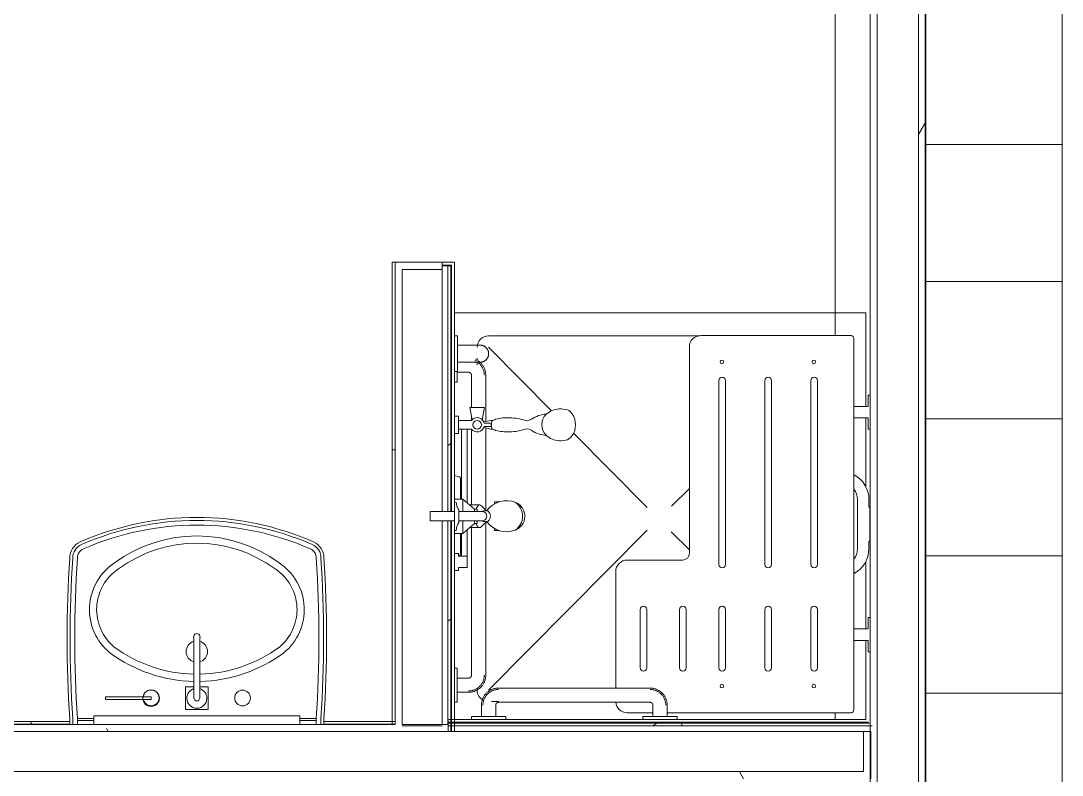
# Model space of a CAD drawing. Header units: inches. Extents: x 25369 to 33161, y -23509 to -20274.
# Drawn here: x 31157.8 to 31248.9, y -22469.9 to -22403.9 of the extents above; entities that cross this region are included whole.
import ezdxf

# ---------------------------------------------------------------- set-up
doc = ezdxf.new("R2010")
doc.units = ezdxf.units.IN
doc.header["$MEASUREMENT"] = 0
for name, color, linetype, lineweight in [('A-AREA', 32, 'Continuous', 9), ('A-FLOR', 192, 'Continuous', 9), ('A-GENM', 13, 'Continuous', 9), ('A-WALL', 113, 'Continuous', 9), ('A-WALL-PATT', 111, 'Continuous', 25), ('I-FURN', 30, 'Continuous', 9), ('I-WALL', 2, 'Continuous', 9), ('P-SANR-FIXT', 6, 'Continuous', 9), ('Q-SPCQ', 91, 'Continuous', 9)]:
    doc.layers.add(name, color=color, linetype=linetype, lineweight=lineweight)
pattern_1 = [(0, (5929.126, 0), (61.44, 15.36), [2.534, -43.546, 2.534, -43.546, -245.76]), (0, (5929.126, 0), (61.44, 15.36), [-92.16, 2.534, -89.626, 2.534, -43.546, -107.52]), (0, (5929.126, 0), (61.44, 15.36), [-230.4, 2.534, -28.186, 2.534, -74.266]), (120, (5952.166, 7.68), (-44.02215, 45.528601), [2.534, -43.546, 2.534, -43.546, -245.76]), (120, (5952.166, 7.68), (-44.02215, 45.528601), [-92.16, 2.534, -89.626, 2.534, -43.546, -107.52]), (120, (5952.166, 7.68), (-44.02215, 45.528601), [-230.4, 2.534, -28.186, 2.534, -74.266]), (240, (5959.846, 38.4), (-17.41785, -60.888601), [2.534, -43.546, 2.534, -43.546, -245.76]), (240, (5959.846, 38.4), (-17.41785, -60.888601), [-92.16, 2.534, -89.626, 2.534, -43.546, -107.52]), (240, (5959.846, 38.4), (-17.41785, -60.888601), [-230.4, 2.534, -28.186, 2.534, -74.266])]
pattern_2 = [(296.565, (5957.926, 17.28), (0.0001, 115.19999), [12.88, -244.715]), (33.69, (5963.69, 5.76), (-0.00014, 115.19958), [20.768, -394.592]), (33.69, (6078.89, 5.76), (-0.00014, 115.19958), [20.768, -394.592]), (33.69, (6194.09, 5.76), (-0.00014, 115.19958), [20.768, -394.592]), (116.565, (5980.966, 17.28), (0.0001, 115.19999), [12.88, -244.715]), (213.69, (5975.21, 28.8), (-0.00014, 115.19958), [20.768, -394.592]), (213.69, (6090.41, 28.8), (-0.00014, 115.19958), [20.768, -394.592]), (213.69, (6205.61, 28.8), (-0.00014, 115.19958), [20.768, -394.592]), (26.565, (6004.01, 17.28), (0.0001, 115.2), [25.76, -231.836]), (26.565, (6119.21, 17.28), (0.0001, 115.2), [25.76, -231.836]), (270, (6027.05, 28.8), (115.2, 7e-15), [11.52, -103.68]), (225, (6027.05, 17.28), (-1e-14, 115.20042), [16.292, -146.626]), (135, (6015.53, 5.76), (1e-14, 115.20042), [16.292, -146.626]), (288.435, (5980.966, 51.84), (-0.00042, 115.19956), [18.215, -346.08]), (18.435, (5986.73, 34.56), (-0.0004, 115.19956), [18.215, -346.08]), (18.435, (6101.93, 34.56), (-0.0004, 115.19956), [18.215, -346.08]), (18.435, (6217.13, 34.56), (-0.0004, 115.19956), [18.215, -346.08]), (135, (6004.01, 40.32), (1e-14, 115.20042), [16.292, -146.626]), (180, (5992.49, 51.84), (-1e-14, -115.2), [11.52, -103.68]), (251.565, (5952.166, 80.64), (0.00042, 115.19956), [18.215, -346.08]), (315, (5946.41, 63.36), (-1e-14, 115.20042), [16.292, -146.626]), (71.565, (5957.926, 51.84), (0.00042, 115.19956), [18.215, -346.08]), (135, (5963.69, 69.12), (1e-14, 115.20042), [16.292, -146.626]), (225, (5998.25, 80.64), (-1e-14, 115.20042), [16.292, -146.626]), (123.69, (5986.726, 69.12), (-0.00014, 115.19958), [20.768, -394.592]), (123.69, (6101.926, 69.12), (-0.00014, 115.19958), [20.768, -394.592]), (26.565, (5975.21, 86.4), (0.0001, 115.2), [12.88, -244.715]), (26.565, (6090.41, 86.4), (0.0001, 115.2), [12.88, -244.715]), (315, (5986.73, 92.16), (-1e-14, 115.20042), [16.292, -146.626]), (213.69, (6038.57, 109.44), (-0.00014, 115.19958), [20.768, -394.592]), (213.69, (6153.77, 109.44), (-0.00014, 115.19958), [20.768, -394.592]), (213.69, (6268.97, 109.44), (-0.00014, 115.19958), [20.768, -394.592]), (296.565, (6021.286, 97.92), (0.0001, 115.19999), [12.88, -244.715]), (45, (6027.05, 86.4), (1e-14, 115.20042), [16.292, -146.626]), (90, (6038.57, 97.92), (-115.2, 7e-15), [11.52, -103.68]), (213.69, (5986.73, 115.2), (-0.00014, 115.19958), [20.768, -394.592]), (213.69, (6101.93, 115.2), (-0.00014, 115.19958), [20.768, -394.592]), (213.69, (6217.13, 115.2), (-0.00014, 115.19958), [20.768, -394.592]), (315, (5969.45, 103.68), (-1e-14, 115.20042), [8.146, -154.772]), (26.565, (5975.21, 97.92), (0.0001, 115.2), [12.88, -244.715]), (26.565, (6090.41, 97.92), (0.0001, 115.2), [12.88, -244.715]), (90, (5986.73, 103.68), (-115.2, 7e-15), [11.52, -103.68]), (333.435, (5940.65, 109.44), (-0.0001, 115.2), [12.88, -244.715]), (333.435, (6055.85, 109.44), (-0.0001, 115.2), [12.88, -244.715]), (243.435, (5952.166, 103.68), (-0.0001, 115.19999), [12.88, -244.715]), (161.565, (5946.41, 92.16), (0.0004, 115.19956), [18.215, -346.08]), (161.565, (6061.61, 92.16), (0.0004, 115.19956), [18.215, -346.08]), (161.565, (6176.81, 92.16), (0.0004, 115.19956), [18.215, -346.08]), (45, (5929.13, 97.92), (1e-14, 115.20042), [16.292, -146.626]), (26.565, (5934.89, 0), (0.0001, 115.2), [12.88, -244.715]), (26.565, (6050.09, 0), (0.0001, 115.2), [12.88, -244.715]), (116.565, (5946.406, 5.76), (0.0001, 115.19999), [12.88, -244.715]), (206.565, (5940.65, 17.28), (0.0001, 115.2), [12.88, -244.715]), (206.565, (6055.85, 17.28), (0.0001, 115.2), [12.88, -244.715]), (296.565, (5929.126, 11.52), (0.0001, 115.19999), [12.88, -244.715]), (14.036, (6015.53, 51.84), (0.0005, 115.19957), [23.749, -451.233]), (14.036, (6130.73, 51.84), (0.0005, 115.19957), [23.749, -451.233]), (14.036, (6245.93, 51.84), (0.0005, 115.19957), [23.749, -451.233]), (14.036, (6361.13, 51.84), (0.0005, 115.19957), [23.749, -451.233]), (135, (6038.57, 57.6), (1e-14, 115.20042), [16.292, -146.626]), (198.435, (6027.05, 69.12), (-0.0004, 115.19956), [18.215, -346.08]), (198.435, (6142.25, 69.12), (-0.0004, 115.19956), [18.215, -346.08]), (198.435, (6257.45, 69.12), (-0.0004, 115.19956), [18.215, -346.08]), (296.565, (6009.766, 63.36), (0.0001, 115.19999), [12.88, -244.715]), (333.435, (5934.89, 34.56), (-0.0001, 115.2), [12.88, -244.715]), (333.435, (6050.09, 34.56), (-0.0001, 115.2), [12.88, -244.715]), (45, (5946.41, 28.8), (1e-14, 115.20042), [8.146, -154.772]), (116.565, (5952.166, 34.56), (0.0001, 115.19999), [12.88, -244.715]), (225, (5946.41, 46.08), (-1e-14, 115.20042), [16.292, -146.626])]

# ---------------------------------------------------------------- blocks, each defined once
blk = doc.blocks.new('Locker-Double Stacked - 12_ x 12_-11070-Overall Floor Plan')
at = {"layer": 'I-FURN', "color": 8}
for p, q in [((6, 6), (-6, 6)), ((-6, 6), (-6, -6)), ((6, -6), (6, 6)), ((-6, -6), (6, -6))]:
    blk.add_line(p, q, dxfattribs=at)
blk = doc.blocks.new('Sink-Bathroom-Kohler-Pinoir-2035-8 - Vitreous_China-0-White-V54-Overall Floor Plan')
at = {"layer": 'P-SANR-FIXT', "color": 8}
for p, q in [((25232.927, -22465.428), (25232.927, -22464.931)), ((25233.183, -22464.922), (25233.183, -22465.428)), ((25233.596, -22465.428), (25233.596, -22464.908)), ((25233.596, -22465.095), (25235.046, -22465.093)), ((25235.046, -22464.908), (25233.597, -22464.908)), ((25254.496, -22464.908), (25253.046, -22464.908)), ((25253.046, -22465.093), (25254.497, -22465.095)), ((25254.497, -22464.908), (25254.497, -22465.428)), ((25254.91, -22465.428), (25254.91, -22464.922)), ((25255.166, -22464.931), (25255.166, -22465.428))]:
    blk.add_line(p, q, dxfattribs=at)
for centre, radius, start, end in [((25244.048, -22472.728), 25.411, 66.33023, 113.67416), ((25244.048, -22472.728), 25.155, 66.33023, 113.67265), ((25244.048, -22472.728), 24.741, 66.33023, 113.66977), ((25234.472, -22450.867), 1.545, 113.96045, 180.03452), ((25244.046, -22461.139), 12.202, 53.76827, 126.23173), ((25244.046, -22461.139), 11.567, 53.69309, 126.30691), ((25253.634, -22450.858), 1.532, 359.50574, 66.33023), ((25234.472, -22450.867), 1.289, 113.98765, 180.39647), ((25234.472, -22450.867), 0.875, 114.05534, 181.29272), ((25253.634, -22450.858), 0.862, 358.07827, 66.33023), ((25253.634, -22450.858), 1.276, 359.09648, 66.33023), ((25339.276, -22457.898), 106.581, 176.21831, 183.7835), ((25339.276, -22457.898), 106.325, 176.21351, 183.78805), ((25339.276, -22457.898), 105.911, 176.20455, 183.79545), ((25239.54, -22455.377), 4.895, 123.55144, 230.63664), ((25248.553, -22455.377), 4.895, 309.36336, 56.44856), ((25148.817, -22457.898), 105.911, 356.20455, 3.79545), ((25148.817, -22457.898), 106.325, 356.21195, 3.78539), ((25148.817, -22457.898), 106.581, 356.2165, 3.78002), ((25239.54, -22455.377), 4.26, 123.35585, 230.42253), ((25248.553, -22455.377), 4.26, 309.57747, 56.64415), ((25244.046, -22448.848), 12.183, 233.65076, 268.80427), ((25244.046, -22459.053), 0.934, 106.05462, 180), ((25244.046, -22448.848), 12.183, 271.19573, 306.34924), ((25244.046, -22459.053), 0.934, 0, 73.94538), ((25244.046, -22448.848), 12.818, 233.57252, 268.86344), ((25244.046, -22459.053), 0.934, 180, 253.94538), ((25244.046, -22448.848), 12.818, 271.13656, 306.42748), ((25244.046, -22459.053), 0.934, 286.05462, 0), ((25240.05, -22463.105), 0.692, 0, 170.18126), ((25240.05, -22463.105), 0.692, 195.218, 0), ((25248.046, -22463.115), 0.69, 0, 180), ((25248.046, -22463.115), 0.69, 180, 0)]:
    blk.add_arc(centre, radius, start, end, dxfattribs=at)
blk = doc.blocks.new('Parametric_ADA_Grab_Bar_-_2_Piece_3744 - Parametric_ADA_Grab_Bar_-_2_Piece_3744 2-222682-Overall Floor Plan')
at = {"layer": 'A-GENM', "color": 8}
for p, q in [((0.25, 30.976), (0.25, 30.031)), ((0.25, 30.906), (1.25, 30.906)), ((0.25, 30.031), (0.25, 30.082)), ((1.5, 30.656), (1.5, 27.812)), ((2.75, 26.588), (2.75, 30.656)), ((0, 30.031), (0.25, 30.031)), ((1.5, 27.045), (1.5, 26.687)), ((1.5, 25.937), (1.5, 19.308)), ((2.75, 18.852), (2.75, 26.037)), ((1.5, 17.317), (1.5, 4.406)), ((2.75, 4.406), (2.75, 17.773)), ((0.25, 5.031), (0, 5.031)), ((0.25, 4.98), (0.25, 5.031)), ((0.25, 5.031), (0.25, 2.031)), ((1.25, 4.156), (0.25, 4.156)), ((0.25, 2.906), (1.25, 2.906)), ((17.125, 3.281), (3.875, 3.281)), ((0, 2.031), (0.25, 2.031)), ((0.25, 2.031), (0.25, 2.082)), ((3.875, 2.031), (17.125, 2.031)), ((2.375, 1.781), (2.375, 0.781)), ((3.625, 0.781), (3.625, 1.781)), ((17.375, 1.781), (17.375, 0.781)), ((18.625, 0.781), (18.625, 1.781)), ((1.5, 0.781), (1.5, 0.531)), ((1.5, 0.781), (4.5, 0.781)), ((1.551, 0.781), (1.5, 0.781)), ((4.5, 0.781), (4.449, 0.781)), ((4.5, 0.531), (4.5, 0.781)), ((16.5, 0.781), (16.5, 0.531)), ((16.5, 0.781), (19.5, 0.781)), ((16.551, 0.781), (16.5, 0.781)), ((19.5, 0.781), (19.449, 0.781)), ((19.5, 0.531), (19.5, 0.781))]:
    blk.add_line(p, q, dxfattribs=at)
at = {"layer": 'A-GENM', "color": 8, "flags": 128}
for points in [[(1.851, 31.893), (1.849, 31.894), (1.799, 31.917)], [(2.009, 31.95), (1.957, 31.979), (1.904, 32.006), (1.849, 32.031)], [(2.75, 30.656), (2.749, 30.716), (2.745, 30.776), (2.739, 30.836), (2.731, 30.895), (2.72, 30.954), (2.707, 31.013), (2.692, 31.071), (2.674, 31.128), (2.654, 31.185), (2.632, 31.24), (2.607, 31.295), (2.58, 31.349), (2.552, 31.402), (2.521, 31.453), (2.488, 31.503), (2.453, 31.552), (2.416, 31.599), (2.378, 31.645), (2.337, 31.69), (2.295, 31.732), (2.251, 31.773), (2.206, 31.812), (2.159, 31.85), (2.11, 31.885), (2.098, 31.893)], [(2.625, 30.656), (2.624, 30.711), (2.621, 30.766), (2.615, 30.821), (2.607, 30.875), (2.598, 30.929), (2.586, 30.983), (2.571, 31.036), (2.555, 31.089), (2.537, 31.141), (2.516, 31.192), (2.494, 31.242), (2.47, 31.291), (2.443, 31.339), (2.415, 31.387), (2.385, 31.433), (2.353, 31.477), (2.319, 31.521), (2.284, 31.563), (2.247, 31.604), (2.208, 31.643), (2.168, 31.68), (2.126, 31.716), (2.083, 31.75), (2.039, 31.783), (1.993, 31.813)], [(1.25, 30.906), (1.26, 30.906), (1.27, 30.905), (1.28, 30.904), (1.29, 30.903), (1.3, 30.901), (1.309, 30.899), (1.319, 30.897), (1.329, 30.894), (1.338, 30.89), (1.347, 30.887), (1.356, 30.882), (1.365, 30.878), (1.374, 30.873), (1.383, 30.868), (1.391, 30.863), (1.399, 30.857), (1.407, 30.851), (1.415, 30.844), (1.422, 30.837), (1.429, 30.83), (1.436, 30.823), (1.443, 30.816), (1.449, 30.808), (1.455, 30.8), (1.46, 30.791), (1.466, 30.783), (1.47, 30.774), (1.475, 30.765), (1.479, 30.756), (1.483, 30.747), (1.486, 30.737), (1.49, 30.728), (1.492, 30.718), (1.494, 30.709), (1.496, 30.699), (1.498, 30.689), (1.499, 30.679), (1.5, 30.669), (1.5, 30.659), (1.5, 30.656)], [(1.25, 2.906), (1.31, 2.907), (1.37, 2.911), (1.43, 2.917), (1.489, 2.925), (1.548, 2.936), (1.607, 2.949), (1.665, 2.965), (1.722, 2.982), (1.778, 3.002), (1.834, 3.025), (1.889, 3.049), (1.943, 3.076), (1.995, 3.105), (2.047, 3.135), (2.097, 3.168), (2.146, 3.203), (2.193, 3.24), (2.239, 3.279), (2.283, 3.319), (2.326, 3.361), (2.367, 3.405), (2.406, 3.451), (2.443, 3.498), (2.479, 3.546), (2.512, 3.596), (2.544, 3.647), (2.573, 3.699), (2.6, 3.753), (2.625, 3.807), (2.648, 3.863), (2.669, 3.919), (2.687, 3.976), (2.703, 4.034), (2.717, 4.092), (2.728, 4.151), (2.737, 4.211), (2.744, 4.27), (2.748, 4.33), (2.75, 4.39), (2.75, 4.406)], [(1.5, 4.406), (1.5, 4.396), (1.499, 4.386), (1.498, 4.376), (1.497, 4.366), (1.495, 4.357), (1.493, 4.347), (1.49, 4.337), (1.487, 4.328), (1.484, 4.318), (1.48, 4.309), (1.476, 4.3), (1.472, 4.291), (1.467, 4.282), (1.462, 4.273), (1.456, 4.265), (1.451, 4.257), (1.444, 4.249), (1.438, 4.241), (1.431, 4.234), (1.424, 4.227), (1.417, 4.22), (1.409, 4.214), (1.401, 4.207), (1.393, 4.201), (1.385, 4.196), (1.377, 4.191), (1.368, 4.186), (1.359, 4.181), (1.35, 4.177), (1.341, 4.173), (1.331, 4.17), (1.322, 4.167), (1.312, 4.164), (1.302, 4.162), (1.292, 4.16), (1.283, 4.158), (1.273, 4.157), (1.263, 4.157), (1.253, 4.156), (1.25, 4.156)], [(1.25, 3.031), (1.305, 3.032), (1.36, 3.036), (1.415, 3.041), (1.469, 3.049), (1.523, 3.059), (1.577, 3.071), (1.63, 3.085), (1.683, 3.101), (1.734, 3.119), (1.785, 3.14), (1.836, 3.162), (1.885, 3.187), (1.933, 3.213), (1.98, 3.241), (2.026, 3.271), (2.071, 3.303), (2.115, 3.337), (2.157, 3.373), (2.197, 3.41), (2.236, 3.448), (2.274, 3.488), (2.31, 3.53), (2.344, 3.573), (2.376, 3.618), (2.407, 3.663), (2.436, 3.71), (2.463, 3.758), (2.488, 3.807), (2.511, 3.857), (2.532, 3.908), (2.55, 3.96), (2.567, 4.012), (2.582, 4.065), (2.595, 4.119), (2.605, 4.173), (2.613, 4.227), (2.619, 4.282), (2.623, 4.336), (2.625, 4.391), (2.625, 4.406)], [(3.875, 3.281), (3.815, 3.28), (3.755, 3.276), (3.695, 3.27), (3.636, 3.262), (3.577, 3.251), (3.518, 3.238), (3.46, 3.223), (3.403, 3.205), (3.347, 3.185), (3.291, 3.163), (3.236, 3.138), (3.182, 3.112), (3.13, 3.083), (3.078, 3.052), (3.028, 3.019), (2.979, 2.984), (2.932, 2.948), (2.886, 2.909), (2.842, 2.869), (2.799, 2.826), (2.758, 2.782), (2.719, 2.737), (2.682, 2.69), (2.646, 2.642), (2.613, 2.592), (2.581, 2.541), (2.552, 2.488), (2.525, 2.435), (2.5, 2.38), (2.477, 2.325), (2.456, 2.268), (2.438, 2.211), (2.422, 2.154), (2.408, 2.095), (2.397, 2.036), (2.388, 1.977), (2.381, 1.917), (2.377, 1.857), (2.375, 1.797), (2.375, 1.781)], [(3.875, 3.156), (3.82, 3.155), (3.765, 3.152), (3.71, 3.146), (3.656, 3.139), (3.602, 3.129), (3.548, 3.117), (3.495, 3.103), (3.442, 3.086), (3.391, 3.068), (3.34, 3.048), (3.289, 3.025), (3.24, 3.001), (3.192, 2.975), (3.145, 2.946), (3.099, 2.916), (3.054, 2.884), (3.01, 2.85), (2.968, 2.815), (2.928, 2.778), (2.889, 2.739), (2.851, 2.699), (2.815, 2.657), (2.781, 2.614), (2.749, 2.57), (2.718, 2.524), (2.689, 2.477), (2.662, 2.429), (2.637, 2.38), (2.614, 2.33), (2.593, 2.279), (2.575, 2.228), (2.558, 2.175), (2.543, 2.122), (2.53, 2.069), (2.52, 2.015), (2.512, 1.961), (2.506, 1.906), (2.502, 1.851), (2.5, 1.796), (2.5, 1.781)], [(18.625, 1.781), (18.624, 1.841), (18.62, 1.901), (18.614, 1.961), (18.606, 2.02), (18.595, 2.079), (18.582, 2.138), (18.567, 2.196), (18.549, 2.253), (18.529, 2.31), (18.507, 2.365), (18.482, 2.42), (18.455, 2.474), (18.427, 2.527), (18.396, 2.578), (18.363, 2.628), (18.328, 2.677), (18.291, 2.724), (18.253, 2.77), (18.212, 2.815), (18.17, 2.857), (18.126, 2.898), (18.081, 2.937), (18.034, 2.975), (17.985, 3.01), (17.935, 3.043), (17.884, 3.075), (17.832, 3.104), (17.779, 3.131), (17.724, 3.156), (17.669, 3.179), (17.612, 3.2), (17.555, 3.218), (17.497, 3.234), (17.439, 3.248), (17.38, 3.259), (17.321, 3.268), (17.261, 3.275), (17.201, 3.279), (17.141, 3.281), (17.125, 3.281)], [(18.5, 1.781), (18.499, 1.836), (18.496, 1.891), (18.49, 1.946), (18.482, 2), (18.473, 2.054), (18.461, 2.108), (18.446, 2.161), (18.43, 2.214), (18.412, 2.266), (18.391, 2.317), (18.369, 2.367), (18.345, 2.416), (18.318, 2.464), (18.29, 2.512), (18.26, 2.558), (18.228, 2.602), (18.194, 2.646), (18.159, 2.688), (18.122, 2.729), (18.083, 2.768), (18.043, 2.805), (18.001, 2.841), (17.958, 2.875), (17.914, 2.908), (17.868, 2.938), (17.821, 2.967), (17.773, 2.994), (17.724, 3.019), (17.674, 3.042), (17.623, 3.063), (17.572, 3.082), (17.519, 3.099), (17.466, 3.113), (17.413, 3.126), (17.359, 3.136), (17.304, 3.145), (17.25, 3.151), (17.195, 3.154), (17.14, 3.156), (17.125, 3.156)], [(3.625, 1.781), (3.625, 1.791), (3.626, 1.801), (3.627, 1.811), (3.628, 1.821), (3.63, 1.831), (3.632, 1.841), (3.635, 1.85), (3.638, 1.86), (3.641, 1.869), (3.645, 1.879), (3.649, 1.888), (3.653, 1.897), (3.658, 1.905), (3.663, 1.914), (3.669, 1.922), (3.674, 1.931), (3.681, 1.938), (3.687, 1.946), (3.694, 1.953), (3.701, 1.961), (3.708, 1.967), (3.716, 1.974), (3.724, 1.98), (3.732, 1.986), (3.74, 1.992), (3.748, 1.997), (3.757, 2.002), (3.766, 2.006), (3.775, 2.01), (3.784, 2.014), (3.794, 2.018), (3.803, 2.021), (3.813, 2.023), (3.823, 2.026), (3.833, 2.028), (3.842, 2.029), (3.852, 2.03), (3.862, 2.031), (3.872, 2.031), (3.875, 2.031)], [(17.125, 2.031), (17.135, 2.031), (17.145, 2.03), (17.155, 2.029), (17.165, 2.028), (17.175, 2.026), (17.184, 2.024), (17.194, 2.022), (17.204, 2.019), (17.213, 2.015), (17.222, 2.012), (17.231, 2.007), (17.24, 2.003), (17.249, 1.998), (17.258, 1.993), (17.266, 1.988), (17.274, 1.982), (17.282, 1.976), (17.29, 1.969), (17.297, 1.962), (17.304, 1.955), (17.311, 1.948), (17.318, 1.941), (17.324, 1.933), (17.33, 1.925), (17.335, 1.916), (17.341, 1.908), (17.345, 1.899), (17.35, 1.89), (17.354, 1.881), (17.358, 1.872), (17.361, 1.862), (17.365, 1.853), (17.367, 1.843), (17.369, 1.834), (17.371, 1.824), (17.373, 1.814), (17.374, 1.804), (17.375, 1.794), (17.375, 1.784), (17.375, 1.781)]]:
    blk.add_lwpolyline(points, dxfattribs=at)
blk = doc.blocks.new('Shower_Seat-Retractable-Frost_Products_LTD_-Handicap-_975L_M_ - Steel-Stainless-V65-Overall Floor Plan')
at = {"layer": 'Q-SPCQ', "color": 8}
for p, q in [((25301.291, -22431.402), (25288.143, -22431.402)), ((25301.541, -22437.61), (25301.541, -22431.652)), ((25287.146, -22432.4), (25287.146, -22450.456)), ((25289.731, -22435.331), (25289.731, -22451.438)), ((25290.308, -22451.438), (25290.308, -22435.331)), ((25293.757, -22435.331), (25293.757, -22451.438)), ((25294.335, -22451.438), (25294.335, -22435.331)), ((25297.784, -22435.331), (25297.784, -22451.438)), ((25298.362, -22451.438), (25298.362, -22435.331)), ((25302.953, -22436.616), (25302.775, -22436.616)), ((25302.775, -22436.616), (25302.775, -22437.61)), ((25301.541, -22437.61), (25301.541, -22438.611)), ((25302.775, -22437.61), (25301.541, -22437.61)), ((25301.541, -22438.611), (25302.775, -22438.611)), ((25301.541, -22443.587), (25301.541, -22438.611)), ((25302.775, -22438.611), (25302.775, -22439.602)), ((25302.775, -22439.602), (25302.953, -22439.602)), ((25301.541, -22443.518), (25301.541, -22452.234)), ((25301.857, -22450.086), (25301.857, -22445.715)), ((25302.858, -22446.418), (25302.858, -22445.744)), ((25302.947, -22446.411), (25302.858, -22446.418)), ((25302.947, -22449.411), (25302.947, -22446.411)), ((25302.857, -22449.411), (25302.947, -22449.411)), ((25302.857, -22450.086), (25302.857, -22449.411)), ((25286.556, -22451.045), (25281.701, -22451.045)), ((25280.703, -22452.043), (25280.703, -22462.262)), ((25301.541, -22457.068), (25301.541, -22452.234)), ((25282.84, -22455.367), (25282.84, -22460.474)), ((25283.417, -22460.474), (25283.417, -22455.367)), ((25286.285, -22460.474), (25286.285, -22455.367)), ((25286.863, -22455.367), (25286.863, -22460.474)), ((25289.731, -22455.367), (25289.731, -22455.416)), ((25289.731, -22455.367), (25289.731, -22460.474)), ((25290.308, -22460.474), (25290.308, -22455.367)), ((25293.757, -22455.367), (25293.757, -22460.474)), ((25294.335, -22460.474), (25294.335, -22455.367)), ((25297.784, -22455.367), (25297.784, -22460.474)), ((25298.362, -22460.474), (25298.362, -22455.367)), ((25289.731, -22460.474), (25289.731, -22456.518)), ((25290.308, -22456.248), (25290.308, -22460.474)), ((25302.775, -22456.075), (25302.775, -22457.068)), ((25302.953, -22456.075), (25302.775, -22456.075)), ((25301.541, -22457.068), (25301.541, -22458.068)), ((25302.775, -22457.068), (25301.541, -22457.068)), ((25301.541, -22458.068), (25302.775, -22458.068)), ((25301.541, -22464.153), (25301.541, -22458.068)), ((25302.775, -22458.068), (25302.775, -22459.06)), ((25302.775, -22459.06), (25302.953, -22459.06)), ((25281.701, -22464.402), (25283.974, -22464.402)), ((25285.181, -22464.402), (25301.291, -22464.402))]:
    blk.add_line(p, q, dxfattribs=at)
for centre, radius, start, end in [((25288.143, -22432.4), 0.998, 90, 180), ((25301.291, -22431.652), 0.249, 0, 90), ((25289.984, -22433.707), 0.157, 90, 270), ((25289.984, -22433.707), 0.157, 270, 90), ((25298.038, -22433.707), 0.157, 90, 270), ((25298.038, -22433.707), 0.157, 270, 90), ((25290.019, -22435.331), 0.289, 0, 180), ((25294.046, -22435.331), 0.289, 0, 180), ((25298.073, -22435.331), 0.289, 0, 180), ((25300.568, -22445.43), 2.092, 57.84055, 62.56698), ((25300.435, -22445.744), 2.424, 0, 62.84891), ((25300.504, -22445.715), 1.353, 0, 40), ((25286.556, -22450.456), 0.589, 270, 0), ((25300.406, -22450.057), 1.452, 321.41994, 358.84531), ((25300.388, -22450.05), 2.469, 297.82166, 359.14584), ((25281.701, -22452.043), 0.998, 90, 180), ((25290.018, -22451.438), 0.288, 180, 0), ((25294.046, -22451.438), 0.288, 180, 0), ((25298.073, -22451.438), 0.289, 180, 0), ((25300.671, -22450.702), 1.773, 299.50436, 304.75482), ((25283.129, -22455.367), 0.289, 0, 180), ((25286.574, -22455.367), 0.289, 0, 180), ((25290.019, -22455.367), 0.289, 40.78633, 180), ((25290.019, -22455.367), 0.289, 0, 180), ((25294.046, -22455.367), 0.289, 0, 180), ((25298.073, -22455.367), 0.289, 0, 180), ((25283.129, -22460.474), 0.289, 180, 0), ((25286.574, -22460.474), 0.289, 180, 0), ((25290.019, -22460.474), 0.289, 180, 0), ((25290.019, -22460.474), 0.289, 180, 0), ((25294.046, -22460.474), 0.289, 180, 0), ((25298.073, -22460.474), 0.289, 180, 0), ((25289.984, -22462.072), 0.157, 90, 270), ((25289.984, -22462.072), 0.157, 270, 90), ((25298.038, -22462.072), 0.157, 90, 270), ((25298.038, -22462.072), 0.157, 270, 90), ((25281.701, -22463.404), 0.998, 182.93252, 270), ((25301.291, -22464.153), 0.249, 270, 0)]:
    blk.add_arc(centre, radius, start, end, dxfattribs=at)
blk = doc.blocks.new('817_Grab_Bars - 8170-001180-25756-Overall Floor Plan')
at = {"layer": 'Q-SPCQ', "color": 8}
for p, q in [((25468.203, -22691.022), (25468.203, -22691.303)), ((25468.203, -22691.022), (25468.203, -22691.303)), ((25468.203, -22691.022), (25471.328, -22691.022)), ((25468.412, -22691.022), (25468.203, -22691.022)), ((25468.203, -22691.022), (25468.412, -22691.022)), ((25468.412, -22691.022), (25468.203, -22691.022)), ((25469.015, -22690.303), (25469.015, -22691.022)), ((25469.015, -22690.303), (25469.015, -22691.022)), ((25470.515, -22691.022), (25470.515, -22690.303)), ((25470.515, -22691.022), (25470.515, -22690.303)), ((25471.328, -22691.303), (25471.328, -22691.022)), ((25471.328, -22691.303), (25471.328, -22691.022))]:
    blk.add_line(p, q, dxfattribs=at)
at = {"layer": 'Q-SPCQ', "color": 8, "flags": 128}
for points in [[(25469.015, -22689.053), (25469.016, -22689.023), (25469.018, -22688.993), (25469.021, -22688.963), (25469.025, -22688.933), (25469.03, -22688.904), (25469.037, -22688.875), (25469.044, -22688.846), (25469.053, -22688.817), (25469.063, -22688.789), (25469.074, -22688.761), (25469.087, -22688.733), (25469.1, -22688.706), (25469.114, -22688.68), (25469.13, -22688.654), (25469.146, -22688.629), (25469.164, -22688.605), (25469.182, -22688.581), (25469.201, -22688.558), (25469.222, -22688.536), (25469.243, -22688.515), (25469.265, -22688.494), (25469.287, -22688.475), (25469.311, -22688.456), (25469.335, -22688.438), (25469.36, -22688.422), (25469.386, -22688.406), (25469.412, -22688.391), (25469.438, -22688.378), (25469.466, -22688.365), (25469.493, -22688.354), (25469.522, -22688.343), (25469.55, -22688.334), (25469.579, -22688.326), (25469.608, -22688.319), (25469.638, -22688.314), (25469.667, -22688.309), (25469.697, -22688.306), (25469.727, -22688.304), (25469.757, -22688.303), (25469.765, -22688.303)], [(25469.765, -22688.303), (25469.795, -22688.303), (25469.825, -22688.305), (25469.855, -22688.308), (25469.885, -22688.312), (25469.914, -22688.318), (25469.944, -22688.324), (25469.972, -22688.332), (25470.001, -22688.341), (25470.029, -22688.351), (25470.057, -22688.362), (25470.085, -22688.374), (25470.112, -22688.388), (25470.138, -22688.402), (25470.164, -22688.417), (25470.189, -22688.434), (25470.213, -22688.451), (25470.237, -22688.47), (25470.26, -22688.489), (25470.282, -22688.509), (25470.303, -22688.53), (25470.324, -22688.552), (25470.343, -22688.575), (25470.362, -22688.598), (25470.38, -22688.623), (25470.396, -22688.648), (25470.412, -22688.673), (25470.427, -22688.699), (25470.44, -22688.726), (25470.453, -22688.753), (25470.464, -22688.781), (25470.475, -22688.809), (25470.484, -22688.838), (25470.492, -22688.867), (25470.499, -22688.896), (25470.504, -22688.925), (25470.509, -22688.955), (25470.512, -22688.985), (25470.514, -22689.015), (25470.515, -22689.045), (25470.515, -22689.053)], [(25469.015, -22689.053), (25469.015, -22689.054), (25469.015, -22689.057), (25469.015, -22689.062), (25469.015, -22689.069), (25469.015, -22689.078), (25469.015, -22689.089), (25469.015, -22689.101), (25469.015, -22689.116), (25469.015, -22689.133), (25469.015, -22689.151), (25469.015, -22689.172), (25469.015, -22689.194), (25469.015, -22689.218), (25469.015, -22689.244), (25469.015, -22689.271), (25469.015, -22689.3), (25469.015, -22689.331), (25469.015, -22689.363), (25469.015, -22689.397), (25469.015, -22689.432), (25469.015, -22689.468), (25469.015, -22689.506), (25469.015, -22689.546), (25469.015, -22689.586), (25469.015, -22689.627), (25469.015, -22689.67), (25469.015, -22689.714), (25469.015, -22689.758), (25469.015, -22689.804), (25469.015, -22689.85), (25469.015, -22689.897), (25469.015, -22689.944), (25469.015, -22689.993), (25469.015, -22690.041), (25469.015, -22690.09), (25469.015, -22690.14), (25469.015, -22690.189), (25469.015, -22690.239), (25469.015, -22690.289), (25469.015, -22690.303)], [(25469.015, -22690.303), (25469.015, -22690.253), (25469.015, -22690.203), (25469.015, -22690.153), (25469.015, -22690.104), (25469.015, -22690.054), (25469.015, -22690.006), (25469.015, -22689.957), (25469.015, -22689.91), (25469.015, -22689.862), (25469.015, -22689.816), (25469.015, -22689.77), (25469.015, -22689.726), (25469.015, -22689.682), (25469.015, -22689.639), (25469.015, -22689.597), (25469.015, -22689.556), (25469.015, -22689.517), (25469.015, -22689.479), (25469.015, -22689.442), (25469.015, -22689.406), (25469.015, -22689.372), (25469.015, -22689.339), (25469.015, -22689.308), (25469.015, -22689.279), (25469.015, -22689.251), (25469.015, -22689.225), (25469.015, -22689.2), (25469.015, -22689.178), (25469.015, -22689.157), (25469.015, -22689.138), (25469.015, -22689.121), (25469.015, -22689.105), (25469.015, -22689.092), (25469.015, -22689.08), (25469.015, -22689.071), (25469.015, -22689.063), (25469.015, -22689.058), (25469.015, -22689.054), (25469.015, -22689.053)], [(25470.515, -22690.303), (25470.515, -22690.253), (25470.515, -22690.203), (25470.515, -22690.153), (25470.515, -22690.104), (25470.515, -22690.054), (25470.515, -22690.006), (25470.515, -22689.957), (25470.515, -22689.91), (25470.515, -22689.862), (25470.515, -22689.816), (25470.515, -22689.77), (25470.515, -22689.726), (25470.515, -22689.682), (25470.515, -22689.639), (25470.515, -22689.597), (25470.515, -22689.556), (25470.515, -22689.517), (25470.515, -22689.479), (25470.515, -22689.442), (25470.515, -22689.406), (25470.515, -22689.372), (25470.515, -22689.339), (25470.515, -22689.308), (25470.515, -22689.279), (25470.515, -22689.251), (25470.515, -22689.225), (25470.515, -22689.2), (25470.515, -22689.178), (25470.515, -22689.157), (25470.515, -22689.138), (25470.515, -22689.121), (25470.515, -22689.105), (25470.515, -22689.092), (25470.515, -22689.08), (25470.515, -22689.071), (25470.515, -22689.063), (25470.515, -22689.058), (25470.515, -22689.054), (25470.515, -22689.053)], [(25470.515, -22689.053), (25470.515, -22689.054), (25470.515, -22689.057), (25470.515, -22689.062), (25470.515, -22689.069), (25470.515, -22689.078), (25470.515, -22689.089), (25470.515, -22689.101), (25470.515, -22689.116), (25470.515, -22689.133), (25470.515, -22689.151), (25470.515, -22689.172), (25470.515, -22689.194), (25470.515, -22689.218), (25470.515, -22689.244), (25470.515, -22689.271), (25470.515, -22689.3), (25470.515, -22689.331), (25470.515, -22689.363), (25470.515, -22689.397), (25470.515, -22689.432), (25470.515, -22689.468), (25470.515, -22689.506), (25470.515, -22689.546), (25470.515, -22689.586), (25470.515, -22689.627), (25470.515, -22689.67), (25470.515, -22689.714), (25470.515, -22689.758), (25470.515, -22689.804), (25470.515, -22689.85), (25470.515, -22689.897), (25470.515, -22689.944), (25470.515, -22689.993), (25470.515, -22690.041), (25470.515, -22690.09), (25470.515, -22690.14), (25470.515, -22690.189), (25470.515, -22690.239), (25470.515, -22690.289), (25470.515, -22690.303)]]:
    blk.add_lwpolyline(points, dxfattribs=at)
blk = doc.blocks.new('Shower Base-3D - 36_ x 36_-96782-Overall Floor Plan')
at = {"layer": 'P-SANR-FIXT', "color": 8}
for p, q in [((-18, 18), (18, 18)), ((18, 18), (18, 9.817)), ((3.47, 16), (-15, 16)), ((-9.494, 9.436), (-15, 15)), ((-16, 14.05), (-16, 13.822)), ((-16, 13.738), (-16, 13.468)), ((18, 8.817), (18, 2.798)), ((-1.132, 0.984), (-7.566, 7.487)), ((1.011, 1.109), (2.568, 2.655)), ((-1.116, -1.003), (-15, -15)), ((0.972, -1.143), (2.568, -2.719)), ((18, -3.748), (18, -9.64)), ((18, -10.64), (18, -17.563)), ((-16, -14.828), (-16, -15)), ((-14.758, -16), (-14.125, -16))]:
    blk.add_line(p, q, dxfattribs=at)
for centre, start, end in [((-15, 15), 90, 180), ((-15, -15), 180, 243.97249)]:
    blk.add_arc(centre, 1, start, end, dxfattribs=at)
blk = doc.blocks.new('Shower-Unit-Zurn-Z7301-SS-MT-DV2P-HW - Z7301-SS-MT-DV2P-HW-V70-Overall Floor Plan')
at = {"layer": 'A-GENM'}
for p, q in [((-4.75, 0), (-4.75, -0.375)), ((-4.75, -0.375), (-4.5, -0.375)), ((-4.5, -0.375), (-4.5, -1.125)), ((-3.5, -1.125), (-3.5, -0.375)), ((-3.5, -0.375), (-3.25, -0.375)), ((-1.5, -0.625), (-3.5, -0.625)), ((-3.25, -0.375), (-3.25, 0)), ((7.625, -0.625), (1.5, -0.625)), ((7.25, 0), (7.25, -0.375)), ((7.25, -0.375), (7.625, -0.375)), ((7.625, -0.375), (8.375, -0.375)), ((7.625, -0.375), (7.625, -1.5)), ((8.375, -1.5), (8.375, -0.375)), ((8.375, -0.375), (8.75, -0.375)), ((8.75, -0.375), (8.75, 0)), ((-4.5, -1.125), (-3.5, -1.125)), ((-3.5, -1.125), (-1.172, -1.125)), ((1.172, -1.125), (7.625, -1.125)), ((9.5, -1.365), (8.436, -1.552)), ((9.5, -2.625), (9.5, -1.365)), ((7.753, -2.618), (7.63, -3.185)), ((7.859, -2.609), (7.859, -3.125)), ((8.141, -3.125), (8.141, -2.609)), ((8.37, -3.185), (8.247, -2.618)), ((8.436, -2.448), (9.5, -2.625)), ((7.625, -3.24), (7.625, -3.405)), ((8.375, -3.405), (8.375, -3.24)), ((7.628, -6.209), (7.647, -6.422)), ((8.353, -6.422), (8.372, -6.209)), ((7.647, -6.422), (7.522, -6.76)), ((8.478, -6.76), (8.353, -6.422))]:
    blk.add_line(p, q, dxfattribs=at)
at = {"layer": 'A-GENM', "color": 8}
for p, q in [((-1.5, 0), (-1.5, -0.75)), ((-1.5, -0.75), (-0.4, -0.75)), ((-1.5, -0.75), (-0.625, -1.75)), ((0.4, -0.75), (1.5, -0.75)), ((0.625, -1.75), (1.5, -0.75)), ((1.5, -0.75), (1.5, 0)), ((-0.625, -1.75), (-0.4, -1.75)), ((-0.625, -1.75), (-0.625, -2)), ((0.4, -1.75), (0.625, -1.75)), ((0.625, -2), (0.625, -1.75)), ((-0.625, -2), (-0.4, -2)), ((0.4, -2), (0.625, -2)), ((-1.052, -3.5), (-1.25, -3.5)), ((-1.25, -3.5), (-1.25, -3.959)), ((1.25, -3.5), (1.065, -3.5)), ((1.25, -3.921), (1.25, -3.5))]:
    blk.add_line(p, q, dxfattribs=at)
at = {"layer": 'A-GENM'}
blk.add_circle((8, -2), 0.375, dxfattribs=at)
for centre, radius, start, end in [((8, -2), 0.625, 126.8699, 256.94806), ((8, -2), 0.625, 45.74747, 53.1301), ((8, -2), 0.625, 314.25721, 45.74747), ((8, -2), 0.625, 283.05194, 314.25721), ((11.46, -4.612), 4.078, 165.82687, 183.34056), ((8.981, -4.316), 1.634, 146.12044, 154.53637), ((7.85, -3.233), 0.225, 167.77509, 181.81938), ((8, -3.898), 0.687, 56.90891, 123.09109), ((8, -3.125), 0.141, 180, 360), ((8.15, -3.233), 0.225, 358.18062, 12.22491), ((7.019, -4.316), 1.634, 25.46363, 33.87956), ((4.54, -4.612), 4.078, 356.65944, 14.17313), ((11.604, -4.808), 4.215, 180.56645, 199.4054), ((4.396, -4.808), 4.215, 340.5946, 359.43355), ((9.418, -8.151), 2.352, 143.72244, 177.4669), ((6.582, -8.151), 2.352, 2.5331, 36.27756), ((8.473, -9.28), 1.869, 138.72004, 176.46729), ((8.004, -8.991), 1.337, 46.12532, 133.87468), ((7.527, -9.28), 1.869, 3.53271, 41.27996), ((8.603, -9.288), 1.999, 176.46729, 197.53271), ((7.651, -9.455), 1.049, 204.56383, 235.43617), ((8.349, -9.455), 1.049, 304.56383, 335.43617), ((7.397, -9.288), 1.999, 342.46729, 3.53271), ((7.956, -9.011), 1.587, 235.43617, 271.58881), ((8.044, -9.011), 1.587, 268.41119, 304.56383)]:
    blk.add_arc(centre, radius, start, end, dxfattribs=at)
at = {"layer": 'P-SANR-FIXT', "color": 8}
for p, q in [((0.4, 2.125), (-0.4, 2.125)), ((-0.4, 2.125), (-0.4, 0)), ((0.4, 0), (0.4, 2.125)), ((-0.4, 0), (-1.238, 0)), ((-1.238, 0), (-1.238, -0.096)), ((-0.4, 0), (0.4, 0)), ((1.238, 0), (0.4, 0)), ((1.238, -0.096), (1.238, 0)), ((-3.313, -0.54), (-1.5, -0.54)), ((-0.55, -0.38), (-0.4, -0.38)), ((-0.4, -0.38), (-0.4, -2.464)), ((-0.4, -0.38), (0.4, -0.38)), ((0.4, -2.464), (0.4, -0.38)), ((0.4, -0.38), (0.55, -0.38)), ((1.5, -0.54), (3.313, -0.54)), ((3.434, -0.449), (3.563, 0)), ((-0.995, -1.327), (-0.995, -2.232)), ((0.995, -2.232), (0.995, -1.327)), ((-0.476, -2.643), (-0.476, -2.836)), ((0.476, -2.836), (0.476, -2.643))]:
    blk.add_line(p, q, dxfattribs=at)
for centre, radius, start, end in [((-3.313, -0.415), 0.125, 196, 270), ((-1.144, -0.096), 0.0945, 180, 270), ((-1.144, -1.213), 1.023, 54.522, 90), ((1.144, -1.213), 1.023, 90, 125.478), ((1.144, -0.096), 0.0945, 270, 360), ((3.313, -0.415), 0.125, 270, 344), ((-0.625, -2.115), 0.388, 197.50274, 230.49726), ((-2.256, -4.093), 2.175, 35.17998, 50.49726), ((2.256, -4.093), 2.175, 129.50274, 144.81413), ((0.625, -2.115), 0.388, 309.50274, 342.49726), ((0.793, -4.573), 2.151, 126.15343, 200.01754), ((-0.793, -4.573), 2.151, 337.82608, 53.84657), ((0.001, -4.862), 1.308, 200.01754, 336.41809), ((0, -4.514), 1.463, 212.9208, 327.0792)]:
    blk.add_arc(centre, radius, start, end, dxfattribs=at)
for centre, major_axis, ratio, start_param, end_param in [((0, -2.464), (-0.4, 0), 0.941821, 0, 3.141593), ((-0.108, -2.147), (-1.109, 0.077), 0.351489, 2.831356, 3.949343), ((0, -2.836), (-0.476, 0), 0.662364, 0, 3.141593)]:
    blk.add_ellipse(centre, major_axis=major_axis, ratio=ratio, start_param=start_param, end_param=end_param, dxfattribs=at)
blk.add_open_spline([(-0.682, -1.913), (-0.695, -1.918), (-0.815, -1.971), (-0.96, -2.075), (-1.018, -2.222), (-0.979, -2.302), (-0.941, -2.34)], degree=3, knots=[0.2535572, 0.2535572, 0.2535572, 0.2535572, 0.2857143, 0.5714286, 0.7857143, 1, 1, 1, 1], dxfattribs=at)
for points in [[(-0.4, -2.464), (-0.417, -2.482), (-0.444, -2.519), (-0.47, -2.58), (-0.476, -2.621), (-0.476, -2.643)], [(0.476, -2.643), (0.476, -2.621), (0.47, -2.58), (0.444, -2.519), (0.417, -2.482), (0.4, -2.464)]]:
    blk.add_open_spline(points, degree=3, dxfattribs=at)
blk = doc.blocks.new('Bradley-Washroom_Accessories-Mirrors-780_Custom - Bradley-Washroom_Accessories-Mirrors-780_Custom-166799-Overall Floor Plan')
at = {"layer": 'Q-SPCQ', "color": 8}
for p, q in [((25235.046, -22464.678), (25253.046, -22464.678)), ((25235.046, -22464.678), (25235.046, -22465.428)), ((25253.046, -22465.428), (25253.046, -22464.678))]:
    blk.add_line(p, q, dxfattribs=at)
blk = doc.blocks.new('Faucet-Lavatory-Zurn-Z6920XL - Z6920-XL-ADM2-H4-V60-Overall Floor Plan')
at = {"layer": 'P-SANR-FIXT'}
for p, q in [((1, 1), (-1, 1)), ((-1, 1), (-1, -1)), ((1, -1), (1, 1)), ((-0.25, 0), (-0.25, -5.246)), ((0.25, -5.246), (0.25, 0)), ((8, 0.125), (4, 0.125)), ((4, 0.125), (4, -0.125)), ((8, -0.125), (8, 0.125)), ((4, -0.125), (8, -0.125)), ((-1, -1), (-0.25, -1)), ((0.25, -1), (1, -1))]:
    blk.add_line(p, q, dxfattribs=at)
blk.add_circle((4, 0), 0.719, dxfattribs=at)
for centre, radius, start, end in [((0, 0), 0.875, 0, 180), ((0, 0), 0.875, 180, 252.85714), ((0, 0), 0.25, 360, 180), ((0, 0), 0.875, 287.14286, 0), ((0, -5.375), 0.281, 152.73396, 27.26604)]:
    blk.add_arc(centre, radius, start, end, dxfattribs=at)
blk = doc.blocks.new('Locker Rooms and Restrooms_rvt-2-Overall Floor Plan')
at = {"layer": 'A-WALL-PATT', "lineweight": 9}
h = blk.add_hatch(dxfattribs=at)
h.set_pattern_fill('FP_43', color=8, style=0, pattern_type=2)
h.set_pattern_definition([(90, (31178.517, -22465.428), (-24, -48), [48, 0, 0, 0]), (180, (31190.517, -22441.43), (-6e-15, -48), [12, -12]), (180, (31178.517, -22453.43), (-6e-15, -48), [12, -12]), (180, (31178.517, -22429.43), (-6e-15, -48), [12, -12]), (90, (31166.517, -22465.428), (-24, -48), [48, 0, 0, 0]), (180, (31190.517, -22417.43), (-6e-15, -48), [12, -12])])
h.paths.add_polyline_path([(25261.14, -22465.428), (25261.39, -22465.428), (25261.39, -22424.99), (25261.14, -22424.99), (25261.14, -22465.178)], flags=0)
h = blk.add_hatch(dxfattribs=at)
h.set_pattern_fill('FP_38', color=8, style=0, pattern_type=2)
h.set_pattern_definition(pattern_2)
h.paths.add_polyline_path([(25266.265, -22466.053), (25266.328, -22466.053), (25266.265, -22462.679)], flags=0)
h.paths.add_polyline_path([(25266.265, -22425.303), (25266.265, -22425.24), (25265.515, -22425.303)], flags=0)
h = blk.add_hatch(dxfattribs=at)
h.set_pattern_fill('FP_38', color=8, style=0, pattern_type=2)
h.set_pattern_definition(pattern_2)
h.paths.add_polyline_path([(25266.046, -22466.053), (25266.265, -22466.053), (25266.177, -22447.609), (25266.015, -22447.609), (25266.046, -22465.428)], flags=0)
h.paths.add_polyline_path([(25266.015, -22446.809), (25266.265, -22446.809), (25266.265, -22425.303), (25266.015, -22425.303), (25266.015, -22443.312)], flags=0)
h = blk.add_hatch(dxfattribs=at)
h.set_pattern_fill('FP_17', color=8, style=0, pattern_type=2)
h.set_pattern_definition(pattern_1)
h.paths.add_polyline_path([(25174.765, -22469.553), (25175.39, -22469.553), (25175.39, -22466.053), (25262.015, -22466.053), (25262.015, -22465.428), (25174.765, -22465.428), (25174.765, -22466.053)], flags=0)
h.paths.add_polyline_path([(25265.515, -22466.053), (25266.046, -22466.053), (25266.046, -22465.428), (25265.515, -22465.428)], flags=0)
h = blk.add_hatch(dxfattribs=at)
h.set_pattern_fill('FP_42', color=8, style=0, pattern_type=2)
h.set_pattern_definition([(180, (31194.642, -22477.428), (48, -24), [48, 0, 0, 0]), (270, (31170.64, -22465.43), (48, 3e-15), [12, -12]), (270, (31182.64, -22477.43), (48, 3e-15), [12, -12]), (270, (31158.64, -22477.43), (48, 3e-15), [12, -12]), (180, (31194.642, -22489.428), (48, -24), [48, 0, 0, 0]), (270, (31146.64, -22465.43), (48, 3e-15), [12, -12])])
h.paths.add_polyline_path([(25205.913, -22465.428), (25221.162, -22465.428), (25221.162, -22465.178), (25181.868, -22465.178), (25181.868, -22465.428), (25188.366, -22465.428)], flags=0)
h.paths.add_polyline_path([(25175.39, -22465.428), (25179.162, -22465.428), (25179.162, -22465.178), (25174.828, -22465.178), (25174.828, -22465.428)], flags=0)
h.paths.add_polyline_path([(25261.39, -22465.428), (25261.39, -22465.178), (25255.166, -22465.178), (25255.166, -22465.428), (25258.552, -22465.428)], flags=0)
h.paths.add_polyline_path([(25223.868, -22465.428), (25232.927, -22465.428), (25232.927, -22465.178), (25223.868, -22465.178)], flags=0)
h = blk.add_hatch(dxfattribs=at)
h.set_pattern_fill('FP_38', color=8, style=0, pattern_type=2)
h.set_pattern_definition(pattern_2)
h.paths.add_polyline_path([(25293.645, -22465.553), (25302.89, -22465.553), (25302.828, -22465.303), (25266.046, -22465.303), (25266.046, -22465.553), (25276.098, -22465.553)], flags=0)
h = blk.add_hatch(dxfattribs=at)
h.set_pattern_fill('FP_38', color=8, style=0, pattern_type=2)
h.set_pattern_definition(pattern_2)
h.paths.add_polyline_path([(25302.578, -22465.303), (25302.578, -22465.24), (25293.645, -22465.303)], flags=0)
h = blk.add_hatch(dxfattribs=at)
h.set_pattern_fill('FP_17', color=8, style=0, pattern_type=2)
h.set_pattern_definition(pattern_1)
h.paths.add_polyline_path([(25266.046, -22470.178), (25303.015, -22470.178), (25303.015, -22466.053), (25302.39, -22466.053), (25302.39, -22469.553), (25266.046, -22469.553)], flags=0)
at = {"layer": 'A-WALL', "color": 8}
for p, q in [((25261.14, -22424.99), (25261.39, -22424.99)), ((25261.14, -22424.99), (25261.14, -22465.428)), ((25232.927, -22465.178), (25223.868, -22465.178)), ((25261.394, -22465.178), (25255.166, -22465.178))]:
    blk.add_line(p, q, dxfattribs=at)
at = {"layer": 'A-WALL', "color": 7, "lineweight": 13}
for p, q in [((25262.015, -22425.615), (25262.015, -22465.428)), ((25262.015, -22425.615), (25265.515, -22425.615)), ((25266.265, -22425.24), (25265.515, -22425.24)), ((25266.265, -22425.303), (25265.515, -22425.303)), ((25266.015, -22425.303), (25266.015, -22446.809)), ((25266.328, -22425.24), (25266.265, -22425.24)), ((25266.265, -22425.303), (25266.265, -22446.809)), ((25266.328, -22425.24), (25266.328, -22446.809)), ((25266.015, -22447.609), (25266.015, -22459.687)), ((25266.265, -22447.609), (25266.265, -22459.687)), ((25266.328, -22447.609), (25266.328, -22459.687)), ((25265.515, -22459.687), (25265.515, -22465.428)), ((25265.515, -22465.428), (25265.515, -22459.687)), ((25266.015, -22459.687), (25266.015, -22465.428)), ((25266.265, -22459.687), (25266.265, -22466.053)), ((25266.328, -22459.687), (25266.328, -22466.053)), ((25266.046, -22465.24), (25302.578, -22465.24)), ((25266.046, -22465.303), (25302.578, -22465.303)), ((25266.046, -22465.553), (25302.578, -22465.553)), ((25302.828, -22465.24), (25302.578, -22465.24)), ((25302.828, -22465.303), (25302.578, -22465.303)), ((25302.89, -22465.553), (25302.578, -22465.553)), ((25302.89, -22465.303), (25302.828, -22465.303)), ((25303.14, -22465.553), (25302.89, -22465.553)), ((25175.39, -22466.053), (25262.015, -22466.053)), ((25262.015, -22466.053), (25265.515, -22466.053)), ((25265.515, -22466.053), (25266.046, -22466.053)), ((25302.39, -22469.553), (25302.39, -22466.053)), ((25175.39, -22469.553), (25266.046, -22469.553)), ((25302.39, -22469.553), (25266.046, -22469.553))]:
    blk.add_line(p, q, dxfattribs=at)
at = {"layer": 'I-WALL', "color": 7, "lineweight": 13}
for p, q in [((25262.015, -22424.99), (25261.39, -22424.99)), ((25261.39, -22424.99), (25261.39, -22465.428)), ((25265.515, -22424.99), (25262.015, -22424.99)), ((25266.328, -22424.99), (25265.515, -22424.99)), ((25265.515, -22424.99), (25265.515, -22425.24)), ((25265.515, -22425.615), (25265.515, -22424.99)), ((25266.578, -22424.99), (25266.328, -22424.99)), ((25266.578, -22445.971), (25266.578, -22424.99)), ((25265.515, -22425.24), (25265.515, -22425.303)), ((25265.515, -22425.303), (25265.515, -22425.615)), ((25265.515, -22425.615), (25265.515, -22446.809)), ((25265.515, -22446.809), (25265.515, -22425.615)), ((25265.515, -22447.609), (25265.515, -22459.687)), ((25265.515, -22459.687), (25265.515, -22447.609)), ((25266.578, -22466.053), (25266.578, -22448.448)), ((25302.578, -22464.99), (25266.046, -22464.99)), ((25266.046, -22464.99), (25266.046, -22466.053)), ((25261.39, -22465.428), (25174.765, -22465.428)), ((25262.015, -22465.428), (25265.515, -22465.428)), ((25266.046, -22465.428), (25265.515, -22465.428)), ((25265.515, -22465.428), (25266.046, -22465.428)), ((25266.046, -22466.053), (25266.046, -22465.428)), ((25266.046, -22465.428), (25266.046, -22466.053)), ((25302.39, -22466.053), (25266.046, -22466.053)), ((25266.046, -22466.053), (25302.578, -22466.053)), ((25266.046, -22466.053), (25266.578, -22466.053)), ((25303.015, -22466.053), (25302.39, -22466.053)), ((25303.015, -22469.553), (25303.015, -22466.053)), ((25303.015, -22470.178), (25303.015, -22469.553))]:
    blk.add_line(p, q, dxfattribs=at)
at = {"color": 8, "lineweight": 9}
for name, p, rotation in [('Locker-Double Stacked - 12_ x 12_-11070-Overall Floor Plan', (25313.765, -22408.678), 270), ('Locker-Double Stacked - 12_ x 12_-11070-Overall Floor Plan', (25313.765, -22420.678), 270), ('Locker-Double Stacked - 12_ x 12_-11070-Overall Floor Plan', (25313.765, -22432.678), 270), ('817_Grab_Bars - 8170-001180-25756-Overall Floor Plan', (47957.881, 3036.775), 270), ('Shower-Unit-Zurn-Z7301-SS-MT-DV2P-HW - Z7301-SS-MT-DV2P-HW-V70-Overall Floor Plan', (25266.578, -22447.209), 89.99999999999926), ('Locker-Double Stacked - 12_ x 12_-11070-Overall Floor Plan', (25313.765, -22444.678), 270), ('Locker-Double Stacked - 12_ x 12_-11070-Overall Floor Plan', (25313.765, -22456.678), 270), ('Faucet-Lavatory-Zurn-Z6920XL - Z6920-XL-ADM2-H4-V60-Overall Floor Plan', (25244.046, -22463.132), 180), ('Locker-Double Stacked - 12_ x 12_-11070-Overall Floor Plan', (25313.765, -22468.678), 270)]:
    blk.add_blockref(name, p, dxfattribs=dict(at, rotation=rotation))
for name, p in [('Shower Base-3D - 36_ x 36_-96782-Overall Floor Plan', (25284.578, -22447.428)), ('Shower_Seat-Retractable-Frost_Products_LTD_-Handicap-_975L_M_ - Steel-Stainless-V65-Overall Floor Plan', (0, 0)), ('Parametric_ADA_Grab_Bar_-_2_Piece_3744 - Parametric_ADA_Grab_Bar_-_2_Piece_3744 2-222682-Overall Floor Plan', (25266.578, -22465.522)), ('Sink-Bathroom-Kohler-Pinoir-2035-8 - Vitreous_China-0-White-V54-Overall Floor Plan', (0, 0)), ('Bradley-Washroom_Accessories-Mirrors-780_Custom - Bradley-Washroom_Accessories-Mirrors-780_Custom-166799-Overall Floor Plan', (0, 0))]:
    blk.add_blockref(name, p, dxfattribs=at)
blk = doc.blocks.new('Struct_Xcel_Sports Complex_rvt-2-Overall Floor Plan')
at = {"layer": 'A-FLOR', "color": 8}
blk.add_line((25262.015, -22465.553), (25265.515, -22465.553), dxfattribs=at)

msp = doc.modelspace()

# ---------------------------------------------------------------- hatches: boundary and pattern name
at = {"layer": 'A-WALL-PATT', "lineweight": 9}
h = msp.add_hatch(dxfattribs=at)
h.set_pattern_fill('FP_17', color=8, style=0, pattern_type=2)
h.set_pattern_definition(pattern_1)
h.paths.add_polyline_path([(31232.079, -22787.303), (31232.704, -22787.303), (31232.704, -22561.178), (31232.079, -22561.178), (31232.079, -22786.553)], flags=0)
h.paths.add_polyline_path([(31232.079, -22557.553), (31232.704, -22557.553), (31232.704, -22369.553), (31232.079, -22369.553), (31232.079, -22556.928)], flags=0)
h = msp.add_hatch(dxfattribs=at)
h.set_pattern_fill('FP_17', color=8, style=0, pattern_type=2)
h.set_pattern_definition(pattern_1)
h.paths.add_polyline_path([(31236.954, -22787.303), (31236.927, -22768.759), (31236.329, -22768.759), (31236.329, -22787.303)], flags=0)
h.paths.add_polyline_path([(31236.926, -22767.959), (31236.954, -22767.959), (31236.954, -22369.553), (31236.329, -22369.553), (31236.329, -22767.959)], flags=0)

# ---------------------------------------------------------------- linework, layer by layer
at = {"layer": 'A-AREA', "color": 8}
for p, q in [((31229.017, -22370.287), (31229.017, -22431.402)), ((31229.017, -22464.402), (31229.017, -22464.99))]:
    msp.add_line(p, q, dxfattribs=at)
at = {"layer": 'A-WALL', "color": 7, "lineweight": 13}
for p, q in [((31232.704, -22370.303), (31232.704, -22557.553)), ((31236.329, -22370.303), (31236.329, -22767.959))]:
    msp.add_line(p, q, dxfattribs=at)
at = {"layer": 'I-WALL', "color": 7, "lineweight": 13}
for p, q in [((31232.079, -22370.303), (31232.079, -22556.928)), ((31236.954, -22767.959), (31236.954, -22370.303))]:
    msp.add_line(p, q, dxfattribs=at)

# ---------------------------------------------------------------- block references
at = {"color": 250, "lineweight": 5}
for name in ['Struct_Xcel_Sports Complex_rvt-2-Overall Floor Plan', 'Locker Rooms and Restrooms_rvt-2-Overall Floor Plan']:
    msp.add_blockref(name, (5929.126, 0), dxfattribs=at)

doc.saveas('drawing.dxf')
